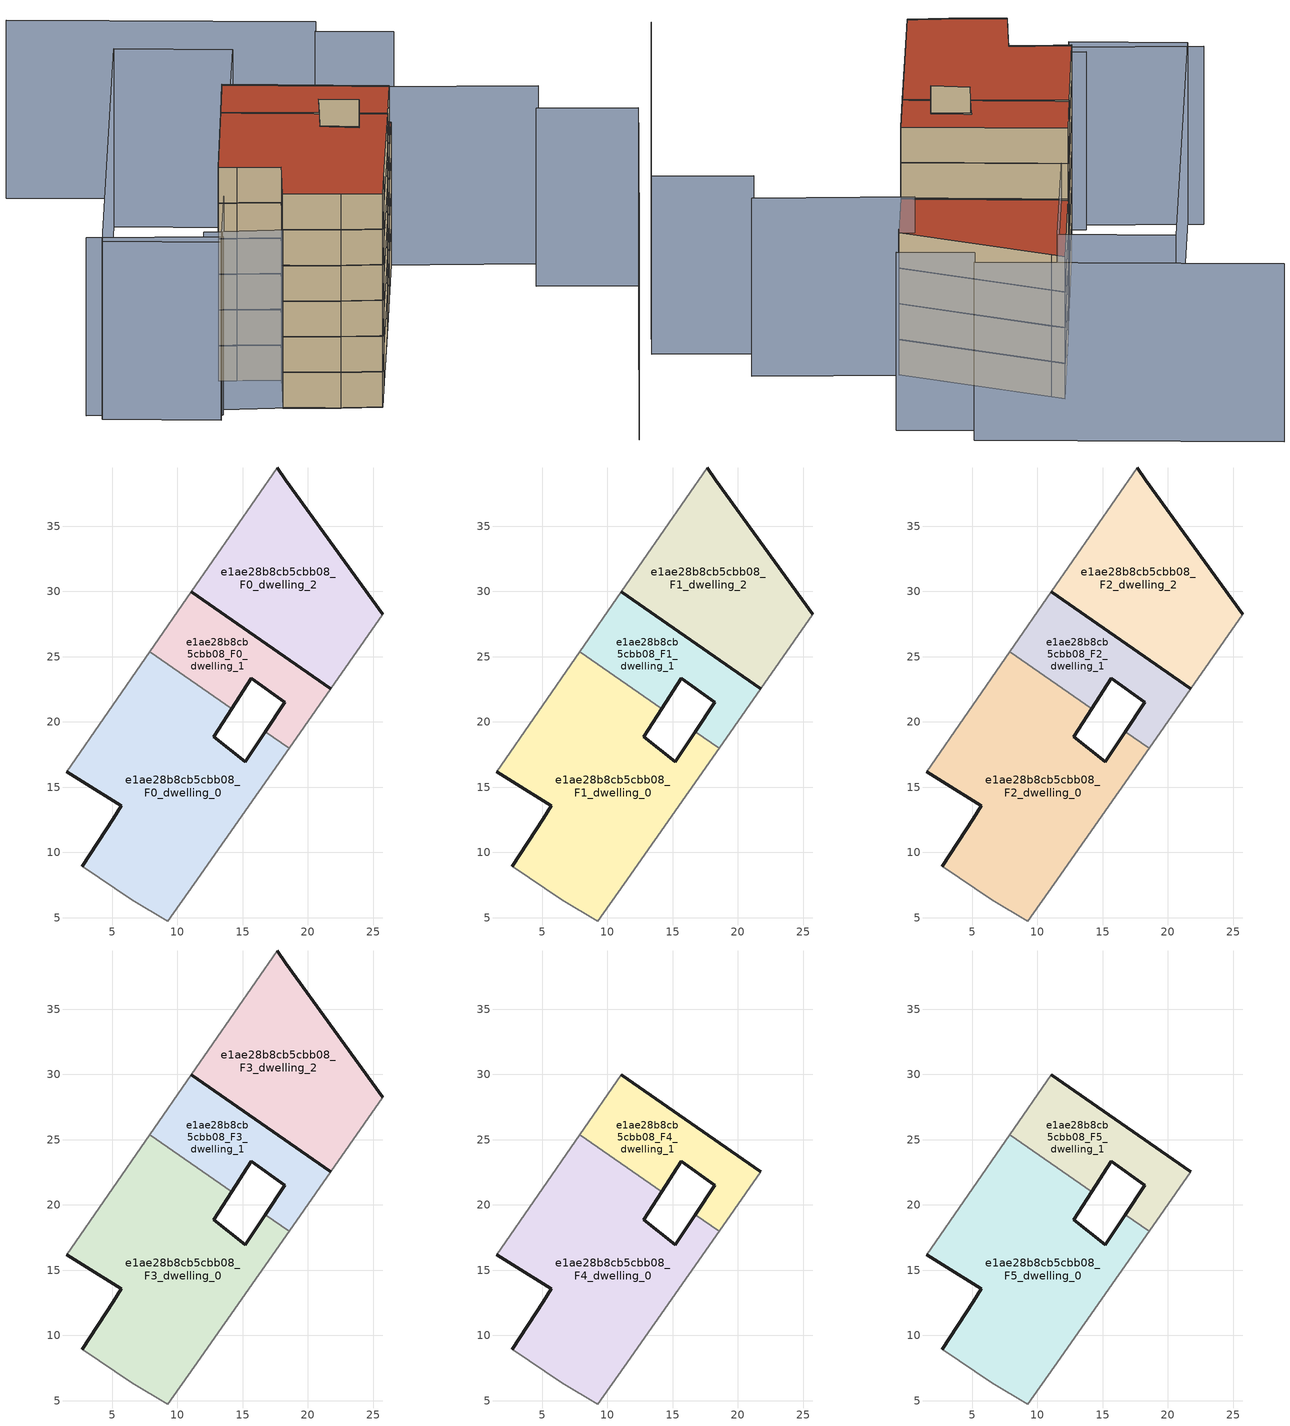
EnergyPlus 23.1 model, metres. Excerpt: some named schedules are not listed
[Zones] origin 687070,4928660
e1ae28b8cb5cbb08_F0_dwelling_0
 floor ground (EU_floor_Construction): 11.28,7.61 18.56,17.98 16.73,19.25 15.2,16.96 12.8,18.87 14.17,21.02 7.89,25.37 1.52,16.19 2.75,15.42 5.69,13.57 5.08,12.59 2.73,8.93 6.5,6.39 9.28,4.75 z0
 wall outside (EU_wall_Construction): 14.17,21.02 12.8,18.87 15.2,16.96 16.73,19.25 / 2.73,8.93 5.08,12.59 5.69,13.57 2.75,15.42 1.52,16.19 z0:3
 wall adiabatic (EU_wall_Construction): 1.52,16.19 7.89,25.37 / 18.56,17.98 11.28,7.61 9.28,4.75 6.5,6.39 2.73,8.93 z0:3
 wall to e1ae28b8cb5cbb08_F0_dwelling_1 (EU_wall_Construction): 7.89,25.37 14.17,21.02 / 16.73,19.25 18.56,17.98 z0:3
e1ae28b8cb5cbb08_F0_dwelling_1
 floor ground (EU_floor_Construction): 18.56,17.98 21.77,22.56 11.07,29.97 7.89,25.37 14.17,21.02 15.65,23.34 18.23,21.5 16.73,19.25 z0
 wall outside (EU_wall_Construction): 16.73,19.25 18.23,21.5 15.65,23.34 14.17,21.02 / 11.07,29.97 21.76,22.56 z0:3
 wall adiabatic (EU_wall_Construction): 7.89,25.37 11.07,29.97 / 21.77,22.56 18.56,17.98 z0:3
e1ae28b8cb5cbb08_F0_dwelling_2
 floor ground (EU_floor_Construction): 21.77,22.56 25.74,28.24 18.31,38.54 17.64,39.46 11.07,29.97 z0
 wall outside (EU_wall_Construction): 17.64,39.46 18.31,38.54 25.74,28.24 / 21.76,22.56 11.07,29.97 z0:3
 wall adiabatic (EU_wall_Construction): 25.74,28.24 21.77,22.56 / 11.07,29.97 17.64,39.46 z0:3
e1ae28b8cb5cbb08_F1_dwelling_0
 floor to e1ae28b8cb5cbb08_F0_dwelling_0 (EU_floor_Construction): 11.28,7.61 18.56,17.98 16.73,19.25 15.2,16.96 12.8,18.87 14.17,21.02 7.89,25.37 1.52,16.19 2.75,15.42 5.69,13.57 5.08,12.59 2.73,8.93 6.5,6.39 9.28,4.75 z3
 wall outside (EU_wall_Construction): 14.17,21.02 12.8,18.87 15.2,16.96 16.73,19.25 / 2.73,8.93 5.08,12.59 5.69,13.57 2.75,15.42 1.52,16.19 z3:6
 wall adiabatic (EU_wall_Construction): 1.52,16.19 7.89,25.37 / 18.56,17.98 11.28,7.61 9.28,4.75 6.5,6.39 2.73,8.93 z3:6
 wall to e1ae28b8cb5cbb08_F1_dwelling_1 (EU_wall_Construction): 7.89,25.37 14.17,21.02 / 16.73,19.25 18.56,17.98 z3:6
e1ae28b8cb5cbb08_F1_dwelling_1
 floor to e1ae28b8cb5cbb08_F0_dwelling_1 (EU_floor_Construction): 18.56,17.98 21.76,22.56 11.07,29.97 7.89,25.37 14.17,21.02 15.65,23.34 18.23,21.5 16.73,19.25 z3
 wall outside (EU_wall_Construction): 16.73,19.25 18.23,21.5 15.65,23.34 14.17,21.02 / 11.07,29.97 21.76,22.56 z3:6
 wall adiabatic (EU_wall_Construction): 7.89,25.37 11.07,29.97 / 21.77,22.56 18.56,17.98 z3:6
e1ae28b8cb5cbb08_F1_dwelling_2
 floor to e1ae28b8cb5cbb08_F0_dwelling_2 (EU_floor_Construction): 21.76,22.56 25.74,28.24 18.31,38.54 17.64,39.46 11.07,29.97 z3
 wall outside (EU_wall_Construction): 17.64,39.46 18.31,38.54 25.74,28.24 / 21.76,22.56 11.07,29.97 z3:6
 wall adiabatic (EU_wall_Construction): 25.74,28.24 21.77,22.56 / 11.07,29.97 17.64,39.46 z3:6
e1ae28b8cb5cbb08_F2_dwelling_0
 floor to e1ae28b8cb5cbb08_F1_dwelling_0 (EU_floor_Construction): 11.28,7.61 18.56,17.98 16.73,19.25 15.2,16.96 12.8,18.87 14.17,21.02 7.89,25.37 1.52,16.19 2.75,15.42 5.69,13.57 5.08,12.59 2.73,8.93 6.5,6.39 9.28,4.75 z6
 wall outside (EU_wall_Construction): 14.17,21.02 12.8,18.87 15.2,16.96 16.73,19.25 / 2.73,8.93 5.08,12.59 5.69,13.57 2.75,15.42 1.52,16.19 z6:9
 wall adiabatic (EU_wall_Construction): 1.52,16.19 7.89,25.37 / 18.56,17.98 11.28,7.61 9.28,4.75 6.5,6.39 2.73,8.93 z6:9
 wall to e1ae28b8cb5cbb08_F2_dwelling_1 (EU_wall_Construction): 7.89,25.37 14.17,21.02 / 16.73,19.25 18.56,17.98 z6:9
e1ae28b8cb5cbb08_F2_dwelling_1
 floor to e1ae28b8cb5cbb08_F1_dwelling_1 (EU_floor_Construction): 18.56,17.98 21.76,22.56 11.07,29.97 7.89,25.37 14.17,21.02 15.65,23.34 18.23,21.5 16.73,19.25 z6
 wall outside (EU_wall_Construction): 16.73,19.25 18.23,21.5 15.65,23.34 14.17,21.02 / 11.07,29.97 21.76,22.56 z6:9
 wall adiabatic (EU_wall_Construction): 7.89,25.37 11.07,29.97 / 21.77,22.56 18.56,17.98 z6:9
e1ae28b8cb5cbb08_F2_dwelling_2
 floor to e1ae28b8cb5cbb08_F1_dwelling_2 (EU_floor_Construction): 21.76,22.56 25.74,28.24 18.31,38.54 17.64,39.46 11.07,29.97 z6
 wall outside (EU_wall_Construction): 17.64,39.46 18.31,38.54 25.74,28.24 / 21.76,22.56 11.07,29.97 z6:9
 wall adiabatic (EU_wall_Construction): 25.74,28.24 21.77,22.56 / 11.07,29.97 17.64,39.46 z6:9
e1ae28b8cb5cbb08_F3_dwelling_0
 floor to e1ae28b8cb5cbb08_F2_dwelling_0 (EU_floor_Construction): 11.28,7.61 18.56,17.98 16.73,19.25 15.2,16.96 12.8,18.87 14.17,21.02 7.89,25.37 1.52,16.19 2.75,15.42 5.69,13.57 5.08,12.59 2.73,8.93 6.5,6.39 9.28,4.75 z9
 wall outside (EU_wall_Construction): 14.17,21.02 12.8,18.87 15.2,16.96 16.73,19.25 / 2.73,8.93 5.08,12.59 5.69,13.57 2.75,15.42 1.52,16.19 z9:12
 wall adiabatic (EU_wall_Construction): 1.52,16.19 7.89,25.37 / 18.56,17.98 11.28,7.61 9.28,4.75 6.5,6.39 2.73,8.93 z9:12
 wall to e1ae28b8cb5cbb08_F3_dwelling_1 (EU_wall_Construction): 7.89,25.37 14.17,21.02 / 16.73,19.25 18.56,17.98 z9:12
e1ae28b8cb5cbb08_F3_dwelling_1
 floor to e1ae28b8cb5cbb08_F2_dwelling_1 (EU_floor_Construction): 18.56,17.98 21.76,22.56 11.07,29.97 7.89,25.37 14.17,21.02 15.65,23.34 18.23,21.5 16.73,19.25 z9
 wall outside (EU_wall_Construction): 16.73,19.25 18.23,21.5 15.65,23.34 14.17,21.02 / 11.07,29.97 21.76,22.56 z9:12
 wall adiabatic (EU_wall_Construction): 7.89,25.37 11.07,29.97 / 21.77,22.56 18.56,17.98 z9:12
e1ae28b8cb5cbb08_F3_dwelling_2
 floor to e1ae28b8cb5cbb08_F2_dwelling_2 (EU_floor_Construction): 21.76,22.56 25.74,28.24 18.31,38.54 17.64,39.46 11.07,29.97 z9
 wall outside (EU_wall_Construction): 17.64,39.46 18.31,38.54 25.74,28.24 / 21.76,22.56 11.07,29.97 z9:12
 wall adiabatic (EU_wall_Construction): 25.74,28.24 21.77,22.56 / 11.07,29.97 17.64,39.46 z9:12
 roof outside (EU_roof_Construction): 18.31,38.54 25.74,28.24 21.77,22.56 11.07,29.97 17.64,39.46 z12
e1ae28b8cb5cbb08_F4_dwelling_0
 floor to e1ae28b8cb5cbb08_F3_dwelling_0 (EU_floor_Construction): 11.28,7.61 18.56,17.98 16.73,19.25 15.2,16.96 12.8,18.87 14.17,21.02 7.89,25.37 1.52,16.19 2.75,15.42 5.69,13.57 5.08,12.59 2.73,8.93 6.5,6.39 9.28,4.75 z12
 wall outside (EU_wall_Construction): 14.17,21.02 12.8,18.87 15.2,16.96 16.73,19.25 / 2.73,8.93 5.08,12.59 5.69,13.57 2.75,15.42 1.52,16.19 z12:15
 wall adiabatic (EU_wall_Construction): 1.52,16.19 7.89,25.37 / 18.56,17.98 11.28,7.61 9.28,4.75 6.5,6.39 2.73,8.93 z12:15
 wall to e1ae28b8cb5cbb08_F4_dwelling_1 (EU_wall_Construction): 7.89,25.37 14.17,21.02 / 16.73,19.25 18.56,17.98 z12:15
e1ae28b8cb5cbb08_F4_dwelling_1
 floor to e1ae28b8cb5cbb08_F3_dwelling_1 (EU_floor_Construction): 18.56,17.98 21.76,22.56 11.07,29.97 7.89,25.37 14.17,21.02 15.65,23.34 18.23,21.5 16.73,19.25 z12
 wall outside (EU_wall_Construction): 16.73,19.25 18.23,21.5 15.65,23.34 14.17,21.02 / 11.07,29.97 21.77,22.56 z12:15
 wall adiabatic (EU_wall_Construction): 7.89,25.37 11.07,29.97 / 21.77,22.56 18.56,17.98 z12:15
e1ae28b8cb5cbb08_F5_dwelling_0
 floor to e1ae28b8cb5cbb08_F4_dwelling_0 (EU_floor_Construction): 11.28,7.61 18.56,17.98 16.73,19.25 15.2,16.96 12.8,18.87 14.17,21.02 7.89,25.37 1.52,16.19 2.75,15.42 5.69,13.57 5.08,12.59 2.73,8.93 6.5,6.39 9.28,4.75 z15
 wall outside (EU_wall_Construction): 14.17,21.02 12.8,18.87 15.2,16.96 16.73,19.25 / 2.73,8.93 5.08,12.59 5.69,13.57 2.75,15.42 1.52,16.19 z15:18
 wall adiabatic (EU_wall_Construction): 1.52,16.19 7.89,25.37 / 18.56,17.98 11.28,7.61 9.28,4.75 6.5,6.39 2.73,8.93 z15:18
 wall to e1ae28b8cb5cbb08_F5_dwelling_1 (EU_wall_Construction): 7.89,25.37 14.17,21.02 / 16.73,19.25 18.56,17.98 z15:18
 roof outside (EU_roof_Construction): 14.17,21.02 12.8,18.87 15.2,16.96 16.73,19.25 18.56,17.98 11.28,7.61 9.28,4.75 6.5,6.39 2.73,8.93 5.08,12.59 5.69,13.57 2.75,15.42 1.52,16.19 7.89,25.37 z18
e1ae28b8cb5cbb08_F5_dwelling_1
 floor to e1ae28b8cb5cbb08_F4_dwelling_1 (EU_floor_Construction): 18.56,17.98 21.76,22.56 11.07,29.97 7.89,25.37 14.17,21.02 15.65,23.34 18.23,21.5 16.73,19.25 z15
 wall outside (EU_wall_Construction): 16.73,19.25 18.23,21.5 15.65,23.34 14.17,21.02 / 11.07,29.97 21.77,22.56 z15:18
 wall adiabatic (EU_wall_Construction): 7.89,25.37 11.07,29.97 / 21.77,22.56 18.56,17.98 z15:18
 roof outside (EU_roof_Construction): 21.77,22.56 18.56,17.98 16.73,19.25 18.23,21.5 15.65,23.34 14.17,21.02 7.89,25.37 11.07,29.97 z18
shading: -2.62,11.95 9.43,5.14 / 32.71,18.41 39.36,14.09 / 22.21,-11.75 37.7,11.53 / -10.85,16.09 -1.85,10.41 / 24.69,28.91 35.37,22.1 / 32.06,37.34 27.02,40.8 / 28.11,42.39 8.27,56.02 / -10.2,14.87 12.07,46.63 / 12.07,46.63 19.67,41.31 / 19.67,41.31 -2.59,9.54 / -2.59,9.54 -10.2,14.87 z0:15
[Building]
EU S2 Campaign: North Axis=0; Terrain=City; Solar Distribution=FullExterior
[Site:Location]
Bologna: Latitude=44.5; Longitude=11.25; Time Zone=1; Elevation=37
[SizingPeriod:WeatherFileDays]
AnnualSizingPeriod: Begin Month=1; Begin Day of Month=1; End Month=12; End Day of Month=31; Day of Week for Start Day=Monday; Use Weather File Daylight Saving Period=No; Use Weather File Rain and Snow Indicators=No
[MATERIAL]
EU_InternalMass_Material: Roughness=MediumRough; Thickness=0.1; Conductivity=1; Density=1800; Specific Heat=900; Thermal Absorptance=0.9; Solar Absorptance=0.7; Visible Absorptance=0.7
[MATERIAL:NOMASS] Roughness=MediumRough; Thermal Absorptance=0.9; Solar Absorptance=0.7; Visible Absorptance=0.7
Name | Thermal Resistance
EU_wall_NoMass | 0.905828
EU_roof_NoMass | 0.37593
EU_floor_NoMass | 0.67114
[CONSTRUCTION]
EU_wall_Construction: EU_wall_NoMass
EU_roof_Construction: EU_roof_NoMass
EU_floor_Construction: EU_floor_NoMass
EU_InternalMass_Construction: EU_InternalMass_Material
[ZONE] Type=1; Multiplier=1; Ceiling Height=autocalculate; Floor Area=autocalculate; Part of Total Floor Area=Yes
Name | Volume
e1ae28b8cb5cbb08_F0_dwelling_0 | 530.47
e1ae28b8cb5cbb08_F1_dwelling_0; e1ae28b8cb5cbb08_F2_dwelling_0; e1ae28b8cb5cbb08_F3_dwelling_0; e1ae28b8cb5cbb08_F4_dwelling_0; e1ae28b8cb5cbb08_F5_dwelling_0 | 530.471
e1ae28b8cb5cbb08_F0_dwelling_1 | 192.111
e1ae28b8cb5cbb08_F1_dwelling_1; e1ae28b8cb5cbb08_F2_dwelling_1; e1ae28b8cb5cbb08_F3_dwelling_1; e1ae28b8cb5cbb08_F4_dwelling_1; e1ae28b8cb5cbb08_F5_dwelling_1 | 192.109
e1ae28b8cb5cbb08_F0_dwelling_2 | 361.265
e1ae28b8cb5cbb08_F1_dwelling_2; e1ae28b8cb5cbb08_F2_dwelling_2; e1ae28b8cb5cbb08_F3_dwelling_2 | 361.264
[INTERNALMASS] Construction=EU_InternalMass_Construction
Name | Zone or ZoneList | Surface Area
e1ae28b8cb5cbb08_F0_dwelling_0_EU_InternalMass | e1ae28b8cb5cbb08_F0_dwelling_0 | 176.824
e1ae28b8cb5cbb08_F0_dwelling_1_EU_InternalMass | e1ae28b8cb5cbb08_F0_dwelling_1 | 64.0367
e1ae28b8cb5cbb08_F0_dwelling_2_EU_InternalMass | e1ae28b8cb5cbb08_F0_dwelling_2 | 120.421
e1ae28b8cb5cbb08_F1_dwelling_0_EU_InternalMass | e1ae28b8cb5cbb08_F1_dwelling_0 | 176.824
e1ae28b8cb5cbb08_F1_dwelling_1_EU_InternalMass | e1ae28b8cb5cbb08_F1_dwelling_1 | 64.0367
e1ae28b8cb5cbb08_F1_dwelling_2_EU_InternalMass | e1ae28b8cb5cbb08_F1_dwelling_2 | 120.421
e1ae28b8cb5cbb08_F2_dwelling_0_EU_InternalMass | e1ae28b8cb5cbb08_F2_dwelling_0 | 176.824
e1ae28b8cb5cbb08_F2_dwelling_1_EU_InternalMass | e1ae28b8cb5cbb08_F2_dwelling_1 | 64.0367
e1ae28b8cb5cbb08_F2_dwelling_2_EU_InternalMass | e1ae28b8cb5cbb08_F2_dwelling_2 | 120.421
e1ae28b8cb5cbb08_F3_dwelling_0_EU_InternalMass | e1ae28b8cb5cbb08_F3_dwelling_0 | 176.824
e1ae28b8cb5cbb08_F3_dwelling_1_EU_InternalMass | e1ae28b8cb5cbb08_F3_dwelling_1 | 64.0367
e1ae28b8cb5cbb08_F3_dwelling_2_EU_InternalMass | e1ae28b8cb5cbb08_F3_dwelling_2 | 120.421
e1ae28b8cb5cbb08_F4_dwelling_0_EU_InternalMass | e1ae28b8cb5cbb08_F4_dwelling_0 | 180.636
e1ae28b8cb5cbb08_F4_dwelling_1_EU_InternalMass | e1ae28b8cb5cbb08_F4_dwelling_1 | 180.635
e1ae28b8cb5cbb08_F5_dwelling_0_EU_InternalMass | e1ae28b8cb5cbb08_F5_dwelling_0 | 180.636
e1ae28b8cb5cbb08_F5_dwelling_1_EU_InternalMass | e1ae28b8cb5cbb08_F5_dwelling_1 | 180.635
[OTHEREQUIPMENT] Fuel Type=Electricity; Design Level Calculation Method=Watts/Area; Power per Zone Floor Area=1; Fraction Latent=0; Fraction Radiant=0; Fraction Lost=0; Carbon Dioxide Generation Rate=0; EndUse Subcategory=EU_Step8_InternalGains
Name | Zone or ZoneList or Space or SpaceList | Schedule
EU_Step8_InternalGain_e1ae28b8cb5cbb08_F0_dwelling_0_f000 | e1ae28b8cb5cbb08_F0_dwelling_0 | EU_Step8_GainSchedule_e1ae28b8cb5cbb08_F0_dwelling_0_f000
EU_Step8_InternalGain_e1ae28b8cb5cbb08_F0_dwelling_1_f000 | e1ae28b8cb5cbb08_F0_dwelling_1 | EU_Step8_GainSchedule_e1ae28b8cb5cbb08_F0_dwelling_1_f000
EU_Step8_InternalGain_e1ae28b8cb5cbb08_F0_dwelling_2_f000 | e1ae28b8cb5cbb08_F0_dwelling_2 | EU_Step8_GainSchedule_e1ae28b8cb5cbb08_F0_dwelling_2_f000
EU_Step8_InternalGain_e1ae28b8cb5cbb08_F1_dwelling_0_f000 | e1ae28b8cb5cbb08_F1_dwelling_0 | EU_Step8_GainSchedule_e1ae28b8cb5cbb08_F1_dwelling_0_f000
EU_Step8_InternalGain_e1ae28b8cb5cbb08_F1_dwelling_1_f000 | e1ae28b8cb5cbb08_F1_dwelling_1 | EU_Step8_GainSchedule_e1ae28b8cb5cbb08_F1_dwelling_1_f000
EU_Step8_InternalGain_e1ae28b8cb5cbb08_F1_dwelling_2_f000 | e1ae28b8cb5cbb08_F1_dwelling_2 | EU_Step8_GainSchedule_e1ae28b8cb5cbb08_F1_dwelling_2_f000
EU_Step8_InternalGain_e1ae28b8cb5cbb08_F2_dwelling_0_f000 | e1ae28b8cb5cbb08_F2_dwelling_0 | EU_Step8_GainSchedule_e1ae28b8cb5cbb08_F2_dwelling_0_f000
EU_Step8_InternalGain_e1ae28b8cb5cbb08_F2_dwelling_1_f000 | e1ae28b8cb5cbb08_F2_dwelling_1 | EU_Step8_GainSchedule_e1ae28b8cb5cbb08_F2_dwelling_1_f000
EU_Step8_InternalGain_e1ae28b8cb5cbb08_F2_dwelling_2_f000 | e1ae28b8cb5cbb08_F2_dwelling_2 | EU_Step8_GainSchedule_e1ae28b8cb5cbb08_F2_dwelling_2_f000
EU_Step8_InternalGain_e1ae28b8cb5cbb08_F3_dwelling_0_f000 | e1ae28b8cb5cbb08_F3_dwelling_0 | EU_Step8_GainSchedule_e1ae28b8cb5cbb08_F3_dwelling_0_f000
EU_Step8_InternalGain_e1ae28b8cb5cbb08_F3_dwelling_1_f000 | e1ae28b8cb5cbb08_F3_dwelling_1 | EU_Step8_GainSchedule_e1ae28b8cb5cbb08_F3_dwelling_1_f000
EU_Step8_InternalGain_e1ae28b8cb5cbb08_F3_dwelling_2_f000 | e1ae28b8cb5cbb08_F3_dwelling_2 | EU_Step8_GainSchedule_e1ae28b8cb5cbb08_F3_dwelling_2_f000
EU_Step8_InternalGain_e1ae28b8cb5cbb08_F4_dwelling_0_f000 | e1ae28b8cb5cbb08_F4_dwelling_0 | EU_Step8_GainSchedule_e1ae28b8cb5cbb08_F4_dwelling_0_f000
EU_Step8_InternalGain_e1ae28b8cb5cbb08_F4_dwelling_1_f000 | e1ae28b8cb5cbb08_F4_dwelling_1 | EU_Step8_GainSchedule_e1ae28b8cb5cbb08_F4_dwelling_1_f000
EU_Step8_InternalGain_e1ae28b8cb5cbb08_F5_dwelling_0_f000 | e1ae28b8cb5cbb08_F5_dwelling_0 | EU_Step8_GainSchedule_e1ae28b8cb5cbb08_F5_dwelling_0_f000
EU_Step8_InternalGain_e1ae28b8cb5cbb08_F5_dwelling_1_f000 | e1ae28b8cb5cbb08_F5_dwelling_1 | EU_Step8_GainSchedule_e1ae28b8cb5cbb08_F5_dwelling_1_f000
[ZONEVENTILATION:DESIGNFLOWRATE] Schedule=EU_AlwaysOn; Design Flow Rate Calculation Method=AirChanges/Hour; Air Changes per Hour=0.73129; Ventilation Type=Natural; Fan Pressure Rise=0; Fan Total Efficiency=1; Constant Term Coefficient=1; Temperature Term Coefficient=0; Velocity Term Coefficient=0; Velocity Squared Term Coefficient=0; Minimum Indoor Temperature=-100; Maximum Indoor Temperature=100; Delta Temperature=-100; Minimum Outdoor Temperature=-100; Maximum Outdoor Temperature=100; Maximum Wind Speed=40
Name | Zone or ZoneList or Space or SpaceList
EU_ConstantAir_e1ae28b8cb5cbb08_F0_dwelling_0 | e1ae28b8cb5cbb08_F0_dwelling_0
EU_ConstantAir_e1ae28b8cb5cbb08_F0_dwelling_1 | e1ae28b8cb5cbb08_F0_dwelling_1
EU_ConstantAir_e1ae28b8cb5cbb08_F0_dwelling_2 | e1ae28b8cb5cbb08_F0_dwelling_2
EU_ConstantAir_e1ae28b8cb5cbb08_F1_dwelling_0 | e1ae28b8cb5cbb08_F1_dwelling_0
EU_ConstantAir_e1ae28b8cb5cbb08_F1_dwelling_1 | e1ae28b8cb5cbb08_F1_dwelling_1
EU_ConstantAir_e1ae28b8cb5cbb08_F1_dwelling_2 | e1ae28b8cb5cbb08_F1_dwelling_2
EU_ConstantAir_e1ae28b8cb5cbb08_F2_dwelling_0 | e1ae28b8cb5cbb08_F2_dwelling_0
EU_ConstantAir_e1ae28b8cb5cbb08_F2_dwelling_1 | e1ae28b8cb5cbb08_F2_dwelling_1
EU_ConstantAir_e1ae28b8cb5cbb08_F2_dwelling_2 | e1ae28b8cb5cbb08_F2_dwelling_2
EU_ConstantAir_e1ae28b8cb5cbb08_F3_dwelling_0 | e1ae28b8cb5cbb08_F3_dwelling_0
EU_ConstantAir_e1ae28b8cb5cbb08_F3_dwelling_1 | e1ae28b8cb5cbb08_F3_dwelling_1
EU_ConstantAir_e1ae28b8cb5cbb08_F3_dwelling_2 | e1ae28b8cb5cbb08_F3_dwelling_2
EU_ConstantAir_e1ae28b8cb5cbb08_F4_dwelling_0 | e1ae28b8cb5cbb08_F4_dwelling_0
EU_ConstantAir_e1ae28b8cb5cbb08_F4_dwelling_1 | e1ae28b8cb5cbb08_F4_dwelling_1
EU_ConstantAir_e1ae28b8cb5cbb08_F5_dwelling_0 | e1ae28b8cb5cbb08_F5_dwelling_0
EU_ConstantAir_e1ae28b8cb5cbb08_F5_dwelling_1 | e1ae28b8cb5cbb08_F5_dwelling_1
[HVACTEMPLATE:THERMOSTAT] Constant Heating Setpoint=20; Constant Cooling Setpoint=50
EU_HeatOnly_e1ae28b8cb5cbb08_F0_dwelling_0; EU_HeatOnly_e1ae28b8cb5cbb08_F0_dwelling_1; EU_HeatOnly_e1ae28b8cb5cbb08_F0_dwelling_2; EU_HeatOnly_e1ae28b8cb5cbb08_F1_dwelling_0; EU_HeatOnly_e1ae28b8cb5cbb08_F1_dwelling_1; EU_HeatOnly_e1ae28b8cb5cbb08_F1_dwelling_2
